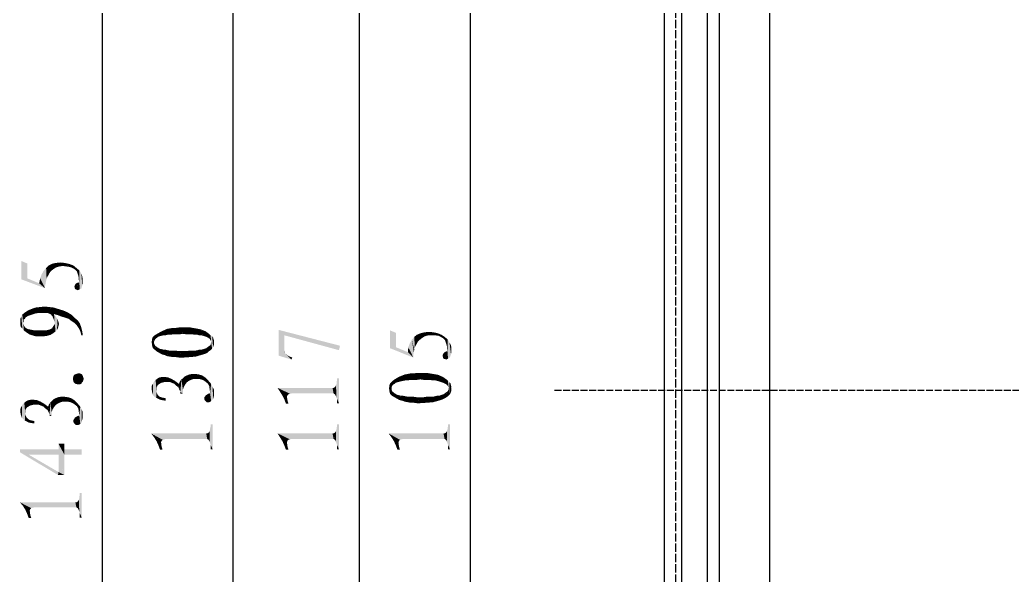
# Model space of a CAD drawing. Header units: millimetres. Extents: x 67 to 592, y -195 to 280.
# Drawn here: x 139.9 to 196.4, y 48.8 to 80.4 of the extents above; entities that cross this region are included whole.
import ezdxf

# ---------------------------------------------------------------- set-up
doc = ezdxf.new("R2010")
doc.units = ezdxf.units.MM
doc.linetypes.add('PDF_IMPORT', pattern=[1, 0.8, -0.2])
doc.layers.add('PDF_图层 1', color=7, linetype='Continuous', true_color=0x231f20)

msp = doc.modelspace()

# ---------------------------------------------------------------- linework, layer by layer
at = {"layer": 'PDF_图层 1', "color": 7, "lineweight": -3}
for points in [[(144.617, 131.293), (144.617, 59.333), (144.617, -12.656)], [(152.067, 124.323), (152.067, 59.333), (152.067, -5.657)], [(159.263, 117.832), (159.263, 59.333)], [(179.778, 4.53), (179.778, 114.135), (179.073, 114.135), (179.073, 4.53)], [(165.584, 111.821), (165.584, 59.333), (165.584, 6.816)], [(182.629, 109.817), (182.629, 8.819)], [(159.263, 59.333), (159.263, 0.833)]]:
    msp.add_lwpolyline(points, dxfattribs=at)
msp.add_lwpolyline([(177.295, 114.135), (176.618, 114.812), (176.618, 3.824), (176.618, 3.599, 0.365179), (179.383, 0.833), (179.609, 0.833)], format="xyb", dxfattribs=at)
at = {"layer": 'PDF_图层 1', "color": 7, "linetype": 'PDF_IMPORT', "lineweight": -3, "ltscale": 0.585}
msp.add_lwpolyline([(177.295, 4.502), (177.295, 114.135)], dxfattribs=at)
at = {"layer": 'PDF_图层 1', "color": 7, "linetype": 'PDF_IMPORT', "lineweight": -3, "ltscale": 0.49}
msp.add_lwpolyline([(170.382, 59.333), (239.858, 59.333)], dxfattribs=at)
at = {"layer": 'PDF_图层 1', "color": 7, "lineweight": -3}
msp.add_open_spline([(177.606, 114.135), (177.606, 77.6), (177.606, 41.065), (177.606, 4.53), (177.615, 4.445), (177.625, 4.361), (177.634, 4.276), (177.714, 2.963), (178.797, 1.945), (180.089, 1.821), (180.164, 1.821), (180.24, 1.821), (180.315, 1.821)], degree=3, knots=[0, 0, 0, 0, 1, 1, 1, 2, 2, 2, 3, 3, 3, 4, 4, 4, 4], dxfattribs=at)
at = {"layer": 'PDF_图层 1', "color": 7, "transparency": 33554559}
for points in [[(140.356, 66.557), (140.018, 66.698), (140.356, 65.71)], [(140.018, 66.698), (140.018, 65.654), (140.356, 65.71)], [(141.287, 66.134), (141.175, 65.936), (141.372, 65.145)], [(141.428, 66.303), (141.287, 66.134), (141.428, 65.569)], [(141.372, 65.287), (141.287, 66.134), (141.372, 65.145)], [(141.287, 66.134), (141.372, 65.287), (141.4, 65.428)], [(141.287, 66.134), (141.4, 65.428), (141.429, 65.569)], [(141.569, 66.444), (141.428, 66.303), (141.569, 65.908)], [(141.428, 66.303), (141.428, 65.569), (141.456, 65.682)], [(141.428, 66.303), (141.456, 65.682), (141.513, 65.823)], [(141.428, 66.303), (141.513, 65.823), (141.57, 65.908)], [(141.569, 66.444), (141.682, 66.105), (141.738, 66.528)], [(141.569, 66.444), (141.569, 65.908), (141.626, 66.021)], [(141.569, 66.444), (141.626, 66.021), (141.682, 66.105)], [(141.738, 66.528), (141.682, 66.105), (141.823, 66.218)], [(141.738, 66.528), (141.823, 66.218), (141.964, 66.585)], [(141.964, 66.585), (141.823, 66.218), (141.992, 66.331)], [(141.964, 66.585), (142.19, 66.388), (142.246, 66.613)], [(141.964, 66.585), (141.992, 66.331), (142.19, 66.388)], [(142.246, 66.613), (142.19, 66.387), (142.387, 66.416)], [(142.246, 66.613), (142.387, 66.416), (142.5, 66.585)], [(142.5, 66.585), (142.387, 66.416), (142.585, 66.388)], [(142.5, 66.585), (142.585, 66.388), (142.754, 66.528)], [(142.754, 66.528), (142.585, 66.387), (142.783, 66.359)], [(142.754, 66.528), (142.783, 66.359), (142.924, 66.303)], [(142.754, 66.528), (142.924, 66.303), (142.98, 66.444)], [(142.98, 66.444), (142.924, 66.303), (143.065, 66.218)], [(142.98, 66.444), (143.065, 66.218), (143.121, 66.162)], [(142.98, 66.444), (143.121, 66.162), (143.15, 66.303)], [(143.15, 66.303), (143.121, 66.162), (143.178, 66.105)], [(143.15, 66.303), (143.178, 66.105), (143.206, 66.021)], [(143.15, 66.303), (143.206, 66.021), (143.234, 65.936)], [(143.15, 66.303), (143.234, 65.936), (143.262, 65.851)], [(143.15, 66.303), (143.291, 65.738), (143.319, 66.162)], [(143.319, 66.162), (143.291, 65.739), (143.319, 65.485)], [(143.319, 66.162), (143.319, 65.485), (143.347, 65.09)], [(143.319, 66.162), (143.347, 65.09), (143.404, 65.118)], [(143.319, 66.162), (143.404, 65.118), (143.432, 65.993)], [(140.356, 65.71), (141.372, 65.146), (140.017, 65.654)], [(140.356, 65.71), (141.033, 65.428), (141.372, 65.146)], [(141.089, 65.71), (141.033, 65.428), (141.372, 65.145)], [(141.174, 65.936), (141.089, 65.71), (141.371, 65.146)], [(143.291, 65.739), (143.291, 65.626), (143.319, 65.485)], [(143.432, 65.993), (143.404, 65.118), (143.46, 65.146)], [(143.46, 65.231), (143.432, 65.993), (143.46, 65.146)], [(143.432, 65.993), (143.46, 65.231), (143.488, 65.315)], [(143.488, 65.823), (143.432, 65.993), (143.488, 65.315)], [(143.488, 65.823), (143.488, 65.315), (143.516, 65.456)], [(143.517, 65.626), (143.488, 65.823), (143.517, 65.456)], [(143.065, 65.315), (143.037, 65.231), (143.065, 65.146)], [(143.093, 65.372), (143.065, 65.315), (143.093, 65.09)], [(143.065, 65.315), (143.065, 65.146), (143.093, 65.09)], [(143.15, 65.428), (143.093, 65.371), (143.15, 65.062)], [(143.093, 65.372), (143.093, 65.09), (143.15, 65.061)], [(143.15, 65.428), (143.178, 65.062), (143.206, 65.456)], [(143.15, 65.428), (143.15, 65.062), (143.178, 65.062)], [(143.206, 65.456), (143.178, 65.061), (143.234, 65.033)], [(143.206, 65.456), (143.291, 65.061), (143.319, 65.484)], [(143.206, 65.456), (143.234, 65.033), (143.291, 65.061)], [(143.319, 65.485), (143.291, 65.061), (143.347, 65.09)], [(140.384, 63.876), (140.215, 63.763), (140.384, 63.565)], [(140.384, 63.876), (140.469, 63.594), (140.581, 63.96)], [(140.384, 63.876), (140.384, 63.565), (140.469, 63.594)], [(140.581, 63.96), (140.469, 63.594), (140.638, 63.65)], [(140.807, 64.045), (140.581, 63.96), (140.807, 63.706)], [(140.581, 63.96), (140.638, 63.65), (140.808, 63.706)], [(140.807, 64.045), (140.976, 63.735), (141.061, 64.073)], [(140.807, 64.045), (140.807, 63.706), (140.976, 63.735)], [(141.061, 64.073), (140.976, 63.735), (141.146, 63.735)], [(141.061, 64.073), (141.287, 63.735), (141.343, 64.102)], [(141.061, 64.073), (141.146, 63.735), (141.287, 63.735)], [(141.343, 64.102), (141.287, 63.735), (141.428, 63.735)], [(141.343, 64.102), (141.428, 63.735), (141.513, 63.735)], [(141.343, 64.102), (141.513, 63.735), (141.597, 63.706)], [(141.343, 64.102), (141.597, 63.706), (141.626, 64.074)], [(141.626, 64.073), (141.597, 63.707), (141.654, 63.678)], [(141.626, 64.073), (141.654, 63.678), (141.71, 63.65)], [(141.626, 64.073), (141.71, 63.65), (141.738, 63.594)], [(141.626, 64.073), (141.738, 63.594), (141.795, 63.538)], [(141.626, 64.073), (141.795, 63.538), (141.851, 63.396)], [(141.626, 64.073), (141.851, 63.396), (141.88, 63.678)], [(141.88, 64.045), (141.626, 64.073), (141.88, 63.679)], [(141.88, 64.045), (141.88, 63.679), (141.964, 63.65)], [(141.88, 64.045), (141.964, 63.65), (142.077, 63.622)], [(141.88, 64.045), (142.077, 63.622), (142.134, 63.96)], [(142.134, 63.96), (142.077, 63.622), (142.218, 63.565)], [(142.134, 63.96), (142.218, 63.565), (142.387, 63.509)], [(142.134, 63.96), (142.387, 63.509), (142.416, 63.876)], [(142.416, 63.876), (142.387, 63.509), (142.557, 63.453)], [(142.416, 63.876), (142.557, 63.453), (142.67, 63.763)], [(139.961, 63.424), (139.989, 62.945), (140.018, 63.537)], [(139.961, 63.424), (139.961, 63.255), (139.989, 62.945)], [(140.018, 63.537), (139.989, 62.945), (140.074, 62.86)], [(140.073, 63.65), (140.017, 63.538), (140.073, 62.86)], [(140.215, 63.763), (140.073, 63.65), (140.215, 63.396)], [(140.13, 63.114), (140.073, 63.65), (140.158, 62.747)], [(140.073, 63.65), (140.073, 62.86), (140.159, 62.747)], [(140.13, 63.199), (140.073, 63.65), (140.13, 63.114)], [(140.073, 63.65), (140.13, 63.199), (140.159, 63.284)], [(140.159, 63.368), (140.073, 63.65), (140.159, 63.283)], [(140.073, 63.65), (140.159, 63.368), (140.215, 63.396)], [(140.215, 63.763), (140.215, 63.396), (140.243, 63.453)], [(140.215, 63.763), (140.243, 63.453), (140.299, 63.509)], [(140.215, 63.763), (140.299, 63.509), (140.384, 63.566)], [(141.88, 63.678), (141.851, 63.396), (141.908, 63.255)], [(141.88, 63.678), (141.908, 63.255), (141.964, 62.691)], [(141.88, 63.678), (141.964, 62.691), (141.992, 63.509)], [(141.992, 63.509), (141.964, 62.691), (142.049, 62.775)], [(141.992, 63.509), (142.049, 62.775), (142.077, 63.396)], [(142.077, 63.396), (142.049, 62.775), (142.105, 62.888)], [(142.105, 63.311), (142.078, 63.396), (142.105, 62.888)], [(142.105, 63.311), (142.105, 62.888), (142.134, 63.001)], [(142.134, 63.227), (142.105, 63.311), (142.134, 63.001)], [(142.67, 63.763), (142.557, 63.453), (142.726, 63.396)], [(142.67, 63.763), (142.726, 63.396), (142.867, 63.283)], [(142.67, 63.763), (142.867, 63.283), (142.896, 63.622)], [(142.896, 63.622), (142.867, 63.283), (143.037, 63.171)], [(142.896, 63.622), (143.037, 63.171), (143.065, 63.453)], [(143.065, 63.453), (143.037, 63.171), (143.178, 63.029)], [(143.065, 63.453), (143.178, 63.029), (143.234, 63.311)], [(143.234, 63.311), (143.178, 63.029), (143.291, 62.86)], [(143.234, 63.311), (143.291, 62.86), (143.347, 63.142)], [(139.961, 63.255), (139.961, 63.058), (139.989, 62.945)], [(140.159, 63.029), (140.13, 63.114), (140.159, 62.747)], [(140.215, 62.945), (140.158, 63.029), (140.299, 62.634)], [(140.159, 63.029), (140.159, 62.747), (140.3, 62.634)], [(140.271, 62.888), (140.215, 62.945), (140.299, 62.634)], [(140.271, 62.888), (140.299, 62.634), (140.356, 62.832)], [(140.356, 62.832), (140.299, 62.634), (140.469, 62.521)], [(140.469, 62.803), (140.356, 62.832), (140.469, 62.522)], [(140.61, 62.775), (140.469, 62.803), (140.638, 62.465)], [(140.469, 62.803), (140.469, 62.522), (140.638, 62.465)], [(140.61, 62.775), (140.638, 62.465), (140.751, 62.747)], [(140.751, 62.747), (140.638, 62.465), (140.835, 62.409)], [(140.751, 62.747), (140.835, 62.409), (140.948, 62.747)], [(140.948, 62.747), (140.836, 62.409), (141.061, 62.409)], [(140.948, 62.747), (141.061, 62.409), (141.118, 62.747)], [(141.118, 62.747), (141.061, 62.409), (141.287, 62.409)], [(141.287, 62.747), (141.118, 62.747), (141.287, 62.409)], [(141.428, 62.747), (141.287, 62.747), (141.484, 62.437)], [(141.287, 62.747), (141.287, 62.409), (141.484, 62.437)], [(141.428, 62.747), (141.484, 62.437), (141.541, 62.775)], [(141.541, 62.775), (141.484, 62.437), (141.682, 62.493)], [(141.654, 62.803), (141.541, 62.775), (141.682, 62.493)], [(141.654, 62.803), (141.682, 62.493), (141.71, 62.832)], [(141.71, 62.832), (141.682, 62.493), (141.823, 62.578)], [(141.767, 62.86), (141.71, 62.832), (141.823, 62.578)], [(141.795, 62.917), (141.767, 62.86), (141.823, 62.578)], [(141.795, 62.917), (141.823, 62.578), (141.851, 63.001)], [(141.851, 63.001), (141.824, 62.578), (141.964, 62.691)], [(141.908, 63.086), (141.851, 63.001), (141.964, 62.691)], [(141.908, 63.255), (141.908, 63.17), (141.964, 62.691)], [(141.908, 63.17), (141.908, 63.086), (141.964, 62.691)], [(142.134, 63.227), (142.134, 63.001), (142.162, 63.114)], [(143.347, 63.142), (143.291, 62.86), (143.375, 62.691)], [(143.347, 63.142), (143.375, 62.691), (143.432, 62.465)], [(143.432, 62.917), (143.347, 63.142), (143.432, 62.465)], [(143.488, 62.691), (143.432, 62.917), (143.516, 62.465)], [(143.432, 62.917), (143.432, 62.465), (143.517, 62.465)], [(148.06, 62.719), (148.117, 62.465), (148.201, 62.775)], [(148.201, 62.775), (148.117, 62.465), (148.229, 62.465)], [(148.201, 62.775), (148.229, 62.465), (148.314, 62.832)], [(148.314, 62.832), (148.229, 62.465), (148.341, 62.493)], [(148.483, 62.86), (148.314, 62.832), (148.483, 62.493)], [(148.314, 62.832), (148.341, 62.493), (148.484, 62.493)], [(148.483, 62.86), (148.483, 62.493), (148.652, 62.522)], [(148.652, 62.888), (148.484, 62.86), (148.652, 62.522)], [(148.652, 62.888), (148.652, 62.522), (148.822, 62.522)], [(148.822, 62.888), (148.652, 62.888), (148.822, 62.522)], [(149.019, 62.917), (148.822, 62.888), (149.019, 62.521)], [(148.822, 62.888), (148.822, 62.522), (149.019, 62.522)], [(149.019, 62.917), (149.019, 62.521), (149.216, 62.55)], [(149.217, 62.917), (149.02, 62.917), (149.217, 62.55)], [(149.217, 62.917), (149.217, 62.55), (149.414, 62.521)], [(149.414, 62.917), (149.217, 62.917), (149.414, 62.521)], [(149.414, 62.917), (149.414, 62.521), (149.584, 62.521)], [(149.414, 62.917), (149.584, 62.521), (149.612, 62.917)], [(149.612, 62.917), (149.584, 62.521), (149.753, 62.521)], [(149.612, 62.917), (149.753, 62.521), (149.781, 62.888)], [(149.781, 62.888), (149.753, 62.522), (149.922, 62.493)], [(149.781, 62.888), (149.922, 62.493), (149.95, 62.86)], [(149.95, 62.86), (149.922, 62.493), (150.063, 62.493)], [(149.95, 62.86), (150.063, 62.493), (150.092, 62.832)], [(150.092, 62.832), (150.063, 62.493), (150.148, 62.465)], [(150.092, 62.832), (150.148, 62.465), (150.233, 62.804)], [(150.233, 62.803), (150.148, 62.465), (150.261, 62.465)], [(150.374, 62.747), (150.233, 62.804), (150.374, 62.437)], [(150.233, 62.803), (150.261, 62.465), (150.374, 62.437)], [(150.515, 62.691), (150.374, 62.747), (150.543, 62.38)], [(150.374, 62.747), (150.374, 62.437), (150.543, 62.38)], [(155.002, 61.59), (154.663, 62.775), (155.03, 61.449)], [(154.663, 62.775), (154.663, 61.308), (155.03, 61.449)], [(155.002, 61.675), (154.663, 62.775), (155.002, 61.59)], [(155.002, 62.465), (154.663, 62.775), (155.002, 61.675)], [(158.106, 61.618), (155.002, 62.465), (154.663, 62.775)], [(158.106, 61.618), (154.663, 62.775), (158.162, 61.872)], [(161.351, 62.606), (161.013, 62.747), (161.351, 61.788)], [(161.013, 62.747), (161.013, 61.731), (161.351, 61.788)], [(147.467, 62.268), (147.439, 62.07), (147.467, 61.872)], [(147.495, 62.352), (147.467, 62.268), (147.495, 61.76)], [(147.467, 62.268), (147.467, 61.872), (147.495, 61.76)], [(147.495, 62.352), (147.495, 61.76), (147.608, 61.647)], [(147.495, 62.352), (147.58, 62.126), (147.608, 62.183)], [(147.608, 62.465), (147.496, 62.352), (147.608, 62.183)], [(147.58, 61.985), (147.496, 62.352), (147.608, 61.647)], [(147.58, 62.07), (147.496, 62.352), (147.58, 61.985)], [(147.58, 62.126), (147.496, 62.352), (147.58, 62.07)], [(147.749, 62.55), (147.608, 62.465), (147.749, 62.324)], [(147.608, 62.465), (147.608, 62.183), (147.636, 62.239)], [(147.608, 62.465), (147.636, 62.239), (147.693, 62.296)], [(147.608, 62.465), (147.693, 62.296), (147.75, 62.324)], [(147.749, 62.55), (147.891, 62.408), (147.947, 62.662)], [(147.749, 62.55), (147.749, 62.324), (147.806, 62.38)], [(147.749, 62.55), (147.806, 62.38), (147.891, 62.408)], [(147.947, 62.663), (147.89, 62.409), (148.004, 62.437)], [(147.947, 62.663), (148.004, 62.437), (148.06, 62.719)], [(148.06, 62.719), (148.003, 62.437), (148.117, 62.465)], [(150.515, 62.691), (150.543, 62.38), (150.628, 62.606)], [(150.628, 62.606), (150.543, 62.38), (150.656, 62.324)], [(150.628, 62.606), (150.656, 62.324), (150.712, 62.549)], [(150.712, 62.55), (150.656, 62.324), (150.741, 62.268)], [(150.712, 62.55), (150.741, 62.268), (150.797, 62.183)], [(150.797, 62.465), (150.712, 62.55), (150.797, 62.183)], [(150.797, 62.465), (150.797, 62.183), (150.825, 62.07)], [(150.797, 62.465), (150.825, 62.07), (150.882, 61.703)], [(150.882, 62.409), (150.797, 62.465), (150.882, 61.703)], [(150.882, 62.409), (150.882, 61.703), (150.938, 61.788)], [(150.938, 62.352), (150.882, 62.409), (150.938, 61.788)], [(150.938, 62.352), (150.938, 61.788), (150.966, 61.872)], [(150.966, 62.239), (150.938, 62.352), (150.966, 61.872)], [(150.966, 62.239), (150.966, 61.872), (150.995, 61.957)], [(150.995, 62.07), (150.966, 62.239), (150.995, 61.957)], [(150.995, 62.155), (150.966, 62.239), (150.995, 62.07)], [(162.254, 62.211), (162.141, 62.014), (162.339, 61.195)], [(162.395, 62.38), (162.254, 62.211), (162.395, 61.646)], [(162.339, 61.364), (162.254, 62.211), (162.339, 61.195)], [(162.254, 62.211), (162.339, 61.364), (162.367, 61.506)], [(162.254, 62.211), (162.367, 61.506), (162.395, 61.646)], [(162.536, 62.493), (162.395, 62.38), (162.536, 61.985)], [(162.395, 62.38), (162.395, 61.646), (162.423, 61.76)], [(162.395, 62.38), (162.423, 61.76), (162.48, 61.9)], [(162.395, 62.38), (162.48, 61.9), (162.537, 61.985)], [(162.536, 62.493), (162.678, 62.183), (162.734, 62.578)], [(162.536, 62.493), (162.536, 61.985), (162.593, 62.098)], [(162.536, 62.493), (162.593, 62.098), (162.678, 62.183)], [(162.734, 62.578), (162.677, 62.183), (162.819, 62.296)], [(162.734, 62.578), (162.819, 62.296), (162.96, 62.634)], [(162.96, 62.634), (162.819, 62.296), (162.988, 62.408)], [(162.96, 62.634), (163.186, 62.465), (163.242, 62.662)], [(162.96, 62.634), (162.988, 62.408), (163.186, 62.465)], [(163.242, 62.663), (163.186, 62.465), (163.383, 62.465)], [(163.242, 62.663), (163.383, 62.465), (163.496, 62.634)], [(163.496, 62.634), (163.383, 62.465), (163.581, 62.465)], [(163.496, 62.634), (163.581, 62.465), (163.75, 62.578)], [(163.75, 62.578), (163.581, 62.465), (163.778, 62.437)], [(163.75, 62.578), (163.778, 62.437), (163.891, 62.38)], [(163.75, 62.578), (163.891, 62.38), (163.948, 62.493)], [(163.948, 62.493), (163.891, 62.38), (164.032, 62.296)], [(163.948, 62.493), (164.032, 62.296), (164.089, 62.239)], [(163.948, 62.493), (164.089, 62.239), (164.117, 62.38)], [(164.117, 62.38), (164.089, 62.239), (164.145, 62.183)], [(164.117, 62.38), (164.145, 62.183), (164.173, 62.098)], [(164.117, 62.38), (164.173, 62.098), (164.202, 62.014)], [(164.117, 62.38), (164.202, 62.014), (164.229, 61.929)], [(164.117, 62.38), (164.258, 61.816), (164.286, 62.239)], [(164.286, 62.239), (164.258, 61.816), (164.286, 61.562)], [(164.286, 62.239), (164.286, 61.562), (164.314, 61.139)], [(164.286, 62.239), (164.314, 61.139), (164.371, 61.167)], [(164.286, 62.239), (164.371, 61.167), (164.399, 62.07)], [(147.608, 61.929), (147.58, 61.985), (147.608, 61.647)], [(147.636, 61.872), (147.608, 61.929), (147.749, 61.534)], [(147.608, 61.929), (147.608, 61.647), (147.75, 61.533)], [(147.693, 61.844), (147.636, 61.872), (147.75, 61.533)], [(147.749, 61.788), (147.693, 61.844), (147.749, 61.534)], [(147.806, 61.76), (147.749, 61.788), (147.947, 61.421)], [(147.749, 61.788), (147.749, 61.534), (147.947, 61.421)], [(147.89, 61.703), (147.806, 61.76), (147.947, 61.421)], [(147.89, 61.703), (147.947, 61.421), (148.003, 61.675)], [(148.003, 61.675), (147.947, 61.421), (148.06, 61.364)], [(148.003, 61.675), (148.06, 61.364), (148.116, 61.647)], [(148.116, 61.647), (148.06, 61.364), (148.201, 61.336)], [(148.116, 61.647), (148.201, 61.336), (148.229, 61.647)], [(148.229, 61.647), (148.201, 61.336), (148.314, 61.28)], [(148.229, 61.647), (148.314, 61.28), (148.341, 61.618)], [(148.342, 61.618), (148.314, 61.28), (148.483, 61.252)], [(148.483, 61.59), (148.342, 61.618), (148.483, 61.252)], [(149.922, 61.59), (149.95, 61.252), (150.063, 61.618)], [(150.063, 61.618), (149.95, 61.252), (150.233, 61.337)], [(150.148, 61.647), (150.063, 61.618), (150.233, 61.336)], [(150.148, 61.647), (150.233, 61.336), (150.261, 61.647)], [(150.261, 61.647), (150.233, 61.336), (150.515, 61.421)], [(150.374, 61.675), (150.261, 61.647), (150.515, 61.421)], [(150.374, 61.675), (150.515, 61.421), (150.543, 61.731)], [(150.543, 61.731), (150.515, 61.421), (150.628, 61.477)], [(150.543, 61.731), (150.628, 61.477), (150.656, 61.816)], [(150.656, 61.816), (150.628, 61.477), (150.712, 61.562)], [(150.656, 61.816), (150.712, 61.562), (150.741, 61.872)], [(150.741, 61.872), (150.712, 61.562), (150.797, 61.618)], [(150.797, 61.929), (150.741, 61.872), (150.797, 61.618)], [(150.825, 62.07), (150.797, 61.929), (150.882, 61.703)], [(150.797, 61.929), (150.797, 61.618), (150.882, 61.703)], [(161.351, 61.788), (162.339, 61.195), (161.012, 61.731)], [(161.351, 61.788), (162.028, 61.506), (162.339, 61.195)], [(162.056, 61.788), (162.029, 61.506), (162.339, 61.195)], [(162.141, 62.014), (162.056, 61.788), (162.339, 61.195)], [(164.258, 61.816), (164.258, 61.703), (164.286, 61.562)], [(164.399, 62.07), (164.371, 61.167), (164.427, 61.223)], [(164.399, 62.07), (164.427, 61.223), (164.456, 61.308)], [(164.399, 62.07), (164.456, 61.308), (164.484, 61.393)], [(164.484, 61.901), (164.399, 62.07), (164.484, 61.393)], [(164.484, 61.901), (164.484, 61.393), (164.511, 61.534)], [(164.512, 61.703), (164.484, 61.9), (164.512, 61.534)], [(148.483, 61.59), (148.483, 61.252), (148.652, 61.224)], [(148.652, 61.59), (148.484, 61.59), (148.652, 61.224)], [(148.652, 61.59), (148.652, 61.224), (148.822, 61.224)], [(148.822, 61.59), (148.652, 61.59), (148.822, 61.224)], [(148.822, 61.59), (148.822, 61.224), (149.019, 61.195)], [(149.019, 61.562), (148.822, 61.59), (149.019, 61.195)], [(149.019, 61.562), (149.019, 61.195), (149.216, 61.195)], [(149.217, 61.562), (149.02, 61.562), (149.217, 61.195)], [(149.414, 61.562), (149.217, 61.562), (149.612, 61.223)], [(149.217, 61.562), (149.217, 61.195), (149.612, 61.223)], [(149.584, 61.59), (149.414, 61.562), (149.612, 61.224)], [(149.584, 61.59), (149.612, 61.224), (149.753, 61.59)], [(149.753, 61.59), (149.612, 61.224), (149.95, 61.252)], [(149.922, 61.59), (149.753, 61.59), (149.95, 61.252)], [(155.03, 61.449), (154.663, 61.308), (155.397, 61.083)], [(155.03, 61.506), (155.002, 61.59), (155.03, 61.449)], [(155.143, 61.364), (155.086, 61.392), (155.397, 61.083)], [(155.199, 61.308), (155.143, 61.364), (155.397, 61.082)], [(155.312, 61.252), (155.199, 61.308), (155.397, 61.082)], [(155.312, 61.252), (155.397, 61.082), (155.453, 61.195)], [(164.032, 61.393), (164.004, 61.308), (164.032, 61.195)], [(164.06, 61.449), (164.032, 61.392), (164.06, 61.139)], [(164.032, 61.393), (164.032, 61.195), (164.06, 61.139)], [(164.117, 61.506), (164.06, 61.449), (164.117, 61.111)], [(164.06, 61.449), (164.06, 61.139), (164.117, 61.111)], [(164.117, 61.506), (164.145, 61.111), (164.173, 61.533)], [(164.117, 61.506), (164.117, 61.111), (164.145, 61.111)], [(164.173, 61.534), (164.145, 61.111), (164.202, 61.083)], [(164.173, 61.534), (164.258, 61.111), (164.286, 61.562)], [(164.173, 61.534), (164.202, 61.083), (164.258, 61.111)], [(164.286, 61.562), (164.258, 61.111), (164.314, 61.139)], [(142.98, 60.123), (142.952, 59.981), (142.98, 59.841)], [(143.008, 60.179), (142.98, 60.123), (143.008, 59.784)], [(142.98, 60.123), (142.98, 59.841), (143.008, 59.784)], [(143.065, 60.236), (143.008, 60.179), (143.065, 59.727)], [(143.008, 60.179), (143.008, 59.784), (143.065, 59.728)], [(143.065, 60.236), (143.121, 59.7), (143.15, 60.264)], [(143.065, 60.236), (143.065, 59.727), (143.121, 59.7)], [(143.15, 60.264), (143.121, 59.699), (143.234, 59.672)], [(143.234, 60.292), (143.15, 60.264), (143.234, 59.672)], [(143.234, 60.292), (143.234, 59.672), (143.347, 59.672)], [(143.347, 60.292), (143.234, 60.292), (143.347, 59.672)], [(143.347, 60.292), (143.347, 59.672), (143.432, 59.699)], [(143.432, 60.264), (143.347, 60.292), (143.432, 59.699)], [(143.432, 60.264), (143.432, 59.699), (143.46, 59.756)], [(143.432, 60.264), (143.46, 59.756), (143.488, 60.207)], [(143.488, 60.207), (143.46, 59.756), (143.516, 59.812)], [(143.517, 60.151), (143.488, 60.208), (143.517, 59.812)], [(143.517, 60.151), (143.517, 59.812), (143.545, 59.897)], [(143.545, 60.066), (143.517, 60.151), (143.545, 59.897)], [(143.545, 60.066), (143.545, 59.897), (143.573, 59.981)], [(147.58, 59.84), (147.608, 58.966), (147.665, 59.926)], [(147.665, 59.925), (147.608, 58.966), (147.693, 58.909)], [(147.665, 59.925), (147.749, 59.559), (147.778, 60.01)], [(147.721, 59.361), (147.665, 59.926), (147.721, 59.248)], [(147.665, 59.925), (147.693, 58.909), (147.721, 59.248)], [(147.721, 59.473), (147.665, 59.925), (147.721, 59.361)], [(147.665, 59.925), (147.721, 59.474), (147.749, 59.559)], [(147.778, 60.01), (147.75, 59.559), (147.806, 59.643)], [(147.89, 60.066), (147.778, 60.01), (147.89, 59.7)], [(147.778, 60.01), (147.806, 59.643), (147.89, 59.699)], [(147.89, 60.066), (147.975, 59.756), (148.032, 60.094)], [(147.89, 60.066), (147.89, 59.7), (147.975, 59.756)], [(148.031, 60.094), (147.975, 59.756), (148.088, 59.784)], [(148.031, 60.094), (148.088, 59.784), (148.201, 59.813)], [(148.201, 60.094), (148.031, 60.094), (148.201, 59.813)], [(148.201, 60.094), (148.201, 59.813), (148.314, 59.813)], [(148.201, 60.094), (148.314, 59.813), (148.37, 60.067)], [(148.37, 60.066), (148.314, 59.812), (148.455, 59.812)], [(148.37, 60.066), (148.455, 59.812), (148.568, 59.981)], [(148.568, 59.981), (148.455, 59.813), (148.595, 59.756)], [(148.568, 59.981), (148.595, 59.756), (148.737, 59.7)], [(148.568, 59.981), (148.737, 59.7), (148.765, 59.869)], [(149.047, 59.84), (149.076, 59.248), (149.132, 59.953)], [(149.132, 59.953), (149.075, 59.248), (149.217, 59.135)], [(149.132, 59.953), (149.217, 59.361), (149.245, 60.038)], [(149.217, 59.361), (149.132, 59.953), (149.217, 59.135)], [(149.245, 60.038), (149.217, 59.361), (149.273, 59.53)], [(149.245, 60.038), (149.273, 59.53), (149.33, 60.123)], [(149.33, 60.123), (149.273, 59.53), (149.357, 59.672)], [(149.442, 60.179), (149.33, 60.123), (149.442, 59.784)], [(149.33, 60.123), (149.357, 59.672), (149.442, 59.784)], [(149.442, 60.179), (149.555, 59.869), (149.584, 60.236)], [(149.442, 60.179), (149.442, 59.784), (149.555, 59.869)], [(149.584, 60.236), (149.555, 59.869), (149.668, 59.925)], [(149.584, 60.236), (149.668, 59.925), (149.753, 60.264)], [(149.753, 60.264), (149.668, 59.926), (149.838, 59.982)], [(149.753, 60.264), (149.838, 59.982), (149.95, 60.264)], [(149.95, 60.264), (149.838, 59.982), (149.979, 59.982)], [(149.95, 60.264), (149.979, 59.982), (150.12, 59.982)], [(150.12, 60.236), (149.95, 60.264), (150.12, 59.981)], [(150.12, 60.236), (150.12, 59.981), (150.261, 59.954)], [(150.12, 60.236), (150.261, 59.954), (150.317, 60.179)], [(150.317, 60.179), (150.261, 59.953), (150.402, 59.897)], [(150.317, 60.179), (150.402, 59.897), (150.487, 60.067)], [(150.487, 60.066), (150.402, 59.897), (150.515, 59.812)], [(150.487, 60.066), (150.515, 59.812), (150.628, 59.727)], [(150.487, 60.066), (150.628, 59.727), (150.656, 59.897)], [(157.993, 60.01), (157.993, 59.897), (158.106, 58.599)], [(158.106, 60.01), (157.993, 60.01), (158.106, 58.599)], [(161.267, 59.953), (161.125, 59.841), (161.267, 59.699)], [(161.267, 59.953), (161.408, 59.784), (161.464, 60.066)], [(161.267, 59.953), (161.267, 59.699), (161.323, 59.756)], [(161.267, 59.953), (161.323, 59.756), (161.408, 59.784)], [(161.464, 60.066), (161.407, 59.784), (161.521, 59.812)], [(161.464, 60.066), (161.521, 59.812), (161.577, 60.123)], [(161.577, 60.123), (161.52, 59.812), (161.634, 59.841)], [(161.577, 60.123), (161.634, 59.841), (161.718, 60.179)], [(161.718, 60.179), (161.634, 59.84), (161.746, 59.869)], [(161.718, 60.179), (161.746, 59.869), (161.859, 60.236)], [(161.859, 60.236), (161.746, 59.869), (161.887, 59.897)], [(162.028, 60.264), (161.859, 60.236), (162.028, 59.897)], [(161.859, 60.236), (161.887, 59.897), (162.028, 59.897)], [(162.169, 60.292), (162.028, 60.264), (162.169, 59.926)], [(162.028, 60.264), (162.028, 59.897), (162.17, 59.926)], [(162.169, 60.292), (162.169, 59.926), (162.339, 59.926)], [(162.339, 60.292), (162.169, 60.292), (162.339, 59.926)], [(162.536, 60.32), (162.339, 60.292), (162.536, 59.925)], [(162.339, 60.292), (162.339, 59.926), (162.536, 59.926)], [(162.536, 60.32), (162.536, 59.925), (162.734, 59.954)], [(162.734, 60.32), (162.537, 60.32), (162.734, 59.954)], [(162.734, 60.32), (162.734, 59.954), (162.932, 59.925)], [(162.932, 60.32), (162.734, 60.32), (162.932, 59.925)], [(162.932, 60.32), (162.932, 59.925), (163.101, 59.925)], [(162.932, 60.32), (163.101, 59.925), (163.129, 60.32)], [(163.129, 60.32), (163.101, 59.925), (163.27, 59.925)], [(163.129, 60.32), (163.27, 59.925), (163.299, 60.292)], [(163.299, 60.292), (163.27, 59.926), (163.44, 59.897)], [(163.299, 60.292), (163.44, 59.897), (163.468, 60.264)], [(163.468, 60.264), (163.44, 59.897), (163.581, 59.897)], [(163.468, 60.264), (163.581, 59.897), (163.637, 60.236)], [(163.637, 60.236), (163.581, 59.897), (163.694, 59.869)], [(163.637, 60.236), (163.694, 59.869), (163.778, 60.208)], [(163.778, 60.207), (163.694, 59.869), (163.806, 59.841)], [(163.891, 60.151), (163.778, 60.208), (163.891, 59.812)], [(163.778, 60.207), (163.806, 59.841), (163.891, 59.812)], [(164.032, 60.094), (163.891, 60.151), (164.06, 59.756)], [(163.891, 60.151), (163.891, 59.812), (164.06, 59.756)], [(164.032, 60.094), (164.06, 59.756), (164.145, 60.01)], [(164.145, 60.01), (164.06, 59.756), (164.173, 59.699)], [(164.145, 60.01), (164.173, 59.699), (164.23, 59.953)], [(164.23, 59.953), (164.173, 59.699), (164.257, 59.643)], [(164.23, 59.953), (164.257, 59.643), (164.314, 59.558)], [(164.314, 59.869), (164.23, 59.953), (164.314, 59.558)], [(147.467, 59.643), (147.439, 59.559), (147.467, 59.22)], [(147.439, 59.559), (147.439, 59.389), (147.467, 59.22)], [(147.524, 59.727), (147.467, 59.643), (147.524, 59.051)], [(147.467, 59.643), (147.467, 59.22), (147.495, 59.135)], [(147.467, 59.643), (147.495, 59.135), (147.524, 59.051)], [(147.58, 59.84), (147.524, 59.728), (147.608, 58.966)], [(147.524, 59.727), (147.524, 59.051), (147.608, 58.966)], [(148.765, 59.869), (148.737, 59.699), (148.85, 59.587)], [(148.765, 59.869), (148.85, 59.587), (148.962, 59.502)], [(148.765, 59.869), (148.962, 59.502), (148.991, 59.699)], [(148.991, 59.699), (148.963, 59.502), (149.019, 59.361)], [(148.991, 59.699), (149.019, 59.361), (149.047, 59.841)], [(149.047, 59.84), (149.02, 59.361), (149.076, 59.248)], [(150.656, 59.897), (150.628, 59.727), (150.712, 59.586)], [(150.656, 59.897), (150.712, 59.586), (150.825, 59.7)], [(150.712, 59.586), (150.741, 59.389), (150.825, 59.699)], [(150.741, 59.389), (150.769, 59.163), (150.825, 59.7)], [(150.825, 59.699), (150.769, 59.163), (150.825, 58.712)], [(150.825, 59.699), (150.825, 58.712), (150.882, 58.768)], [(150.825, 59.699), (150.882, 58.768), (150.91, 59.53)], [(150.91, 59.53), (150.882, 58.768), (150.938, 58.853)], [(150.91, 59.53), (150.938, 58.853), (150.966, 58.938)], [(150.91, 59.53), (150.966, 58.938), (150.995, 59.05)], [(150.995, 59.192), (150.91, 59.53), (150.995, 59.05)], [(150.995, 59.361), (150.91, 59.53), (150.995, 59.192)], [(155.143, 58.966), (154.748, 59.248), (154.607, 59.474)], [(155.171, 59.05), (155.143, 58.966), (154.607, 59.474)], [(154.607, 59.473), (155.171, 59.051), (155.228, 59.107)], [(154.607, 59.473), (155.228, 59.107), (155.312, 59.135)], [(154.607, 59.473), (155.312, 59.135), (155.453, 59.163)], [(154.607, 59.473), (155.453, 59.163), (157.739, 59.473)], [(157.739, 59.473), (155.453, 59.163), (157.796, 59.163)], [(157.796, 59.473), (157.739, 59.473), (157.796, 59.163)], [(157.796, 59.473), (157.823, 59.135), (157.852, 59.502)], [(157.796, 59.473), (157.796, 59.163), (157.823, 59.135)], [(157.852, 59.502), (157.824, 59.135), (157.88, 59.107)], [(157.908, 59.559), (157.852, 59.502), (157.908, 59.051)], [(157.852, 59.502), (157.88, 59.107), (157.908, 59.051)], [(157.936, 59.615), (157.908, 59.558), (157.936, 58.994)], [(157.908, 59.559), (157.908, 59.051), (157.936, 58.994)], [(157.936, 59.615), (157.936, 58.994), (157.965, 58.938)], [(157.965, 59.699), (157.937, 59.615), (157.965, 58.938)], [(157.993, 59.897), (157.965, 59.784), (157.993, 58.853)], [(157.965, 59.784), (157.965, 59.699), (157.993, 58.853)], [(157.965, 59.699), (157.965, 58.938), (157.993, 58.853)], [(157.993, 59.897), (157.993, 58.853), (158.106, 58.599)], [(160.984, 59.643), (160.956, 59.446), (160.984, 59.248)], [(161.013, 59.727), (160.984, 59.643), (161.013, 59.135)], [(160.984, 59.643), (160.984, 59.248), (161.012, 59.135)], [(161.126, 59.84), (161.013, 59.728), (161.126, 59.559)], [(161.097, 59.502), (161.013, 59.728), (161.097, 59.445)], [(161.097, 59.361), (161.013, 59.727), (161.125, 59.022)], [(161.013, 59.727), (161.013, 59.135), (161.125, 59.022)], [(161.097, 59.445), (161.013, 59.727), (161.097, 59.361)], [(161.013, 59.727), (161.097, 59.502), (161.125, 59.559)], [(161.126, 59.305), (161.097, 59.361), (161.126, 59.022)], [(161.126, 59.84), (161.126, 59.559), (161.153, 59.615)], [(161.126, 59.84), (161.153, 59.615), (161.21, 59.672)], [(161.126, 59.84), (161.21, 59.672), (161.267, 59.699)], [(164.314, 59.869), (164.314, 59.558), (164.342, 59.445)], [(164.314, 59.869), (164.342, 59.445), (164.399, 59.079)], [(164.399, 59.784), (164.314, 59.869), (164.399, 59.079)], [(164.343, 59.445), (164.314, 59.304), (164.399, 59.079)], [(164.399, 59.784), (164.399, 59.079), (164.456, 59.163)], [(164.456, 59.727), (164.399, 59.784), (164.456, 59.163)], [(164.456, 59.727), (164.456, 59.163), (164.483, 59.248)], [(164.484, 59.615), (164.456, 59.727), (164.484, 59.248)], [(164.484, 59.615), (164.484, 59.248), (164.511, 59.333)], [(164.512, 59.445), (164.484, 59.615), (164.512, 59.333)], [(164.512, 59.53), (164.484, 59.615), (164.512, 59.445)], [(140.412, 58.768), (140.497, 58.458), (140.554, 58.796)], [(140.553, 58.796), (140.497, 58.458), (140.61, 58.486)], [(140.553, 58.796), (140.61, 58.486), (140.723, 58.514)], [(140.723, 58.796), (140.553, 58.796), (140.723, 58.514)], [(140.723, 58.796), (140.723, 58.514), (140.864, 58.514)], [(140.723, 58.796), (140.864, 58.514), (140.92, 58.768)], [(141.767, 58.74), (141.795, 58.232), (141.851, 58.824)], [(141.851, 58.825), (141.795, 58.232), (141.879, 58.373)], [(141.964, 58.881), (141.851, 58.824), (141.964, 58.486)], [(141.851, 58.825), (141.879, 58.373), (141.964, 58.486)], [(141.964, 58.881), (142.077, 58.57), (142.105, 58.938)], [(141.964, 58.881), (141.964, 58.486), (142.077, 58.57)], [(142.105, 58.938), (142.078, 58.571), (142.19, 58.627)], [(142.105, 58.938), (142.19, 58.627), (142.275, 58.966)], [(142.275, 58.966), (142.19, 58.627), (142.359, 58.684)], [(142.275, 58.966), (142.359, 58.684), (142.472, 58.966)], [(142.472, 58.966), (142.359, 58.684), (142.5, 58.684)], [(142.472, 58.966), (142.5, 58.684), (142.67, 58.684)], [(142.67, 58.938), (142.472, 58.966), (142.67, 58.684)], [(142.67, 58.938), (142.67, 58.684), (142.811, 58.655)], [(142.67, 58.938), (142.811, 58.655), (142.867, 58.881)], [(142.867, 58.881), (142.811, 58.655), (142.952, 58.599)], [(142.867, 58.881), (142.952, 58.599), (143.037, 58.768)], [(147.721, 59.248), (147.693, 58.909), (147.806, 58.853)], [(147.749, 59.163), (147.721, 59.248), (147.806, 58.853)], [(147.778, 59.078), (147.75, 59.163), (147.806, 58.853)], [(147.778, 59.078), (147.806, 58.853), (147.834, 59.022)], [(147.834, 59.022), (147.806, 58.853), (147.919, 58.796)], [(147.89, 58.966), (147.834, 59.022), (147.919, 58.796)], [(147.89, 58.966), (147.919, 58.796), (147.975, 58.938)], [(147.975, 58.938), (147.919, 58.796), (148.06, 58.768)], [(147.975, 58.938), (148.06, 58.768), (148.087, 58.909)], [(148.088, 58.909), (148.06, 58.768), (148.229, 58.74)], [(148.229, 58.881), (148.087, 58.909), (148.229, 58.74)], [(149.076, 59.248), (149.076, 59.135), (149.217, 59.135)], [(150.43, 58.938), (150.458, 58.768), (150.487, 58.994)], [(150.43, 58.938), (150.43, 58.853), (150.458, 58.768)], [(150.487, 58.994), (150.458, 58.768), (150.515, 58.712)], [(150.515, 59.051), (150.487, 58.994), (150.515, 58.712)], [(150.571, 59.078), (150.515, 59.051), (150.571, 58.655)], [(150.515, 59.051), (150.515, 58.712), (150.571, 58.655)], [(150.656, 59.135), (150.571, 59.078), (150.684, 58.655)], [(150.571, 59.078), (150.571, 58.655), (150.684, 58.655)], [(150.769, 59.163), (150.656, 59.135), (150.769, 58.683)], [(150.656, 59.135), (150.684, 58.655), (150.712, 58.655)], [(150.656, 59.135), (150.712, 58.655), (150.769, 58.684)], [(150.769, 59.163), (150.769, 58.683), (150.825, 58.712)], [(154.748, 59.248), (154.889, 59.022), (155.143, 58.966)], [(154.889, 59.022), (155.002, 58.796), (155.143, 58.966)], [(155.002, 58.796), (155.086, 58.57), (155.143, 58.966)], [(155.143, 58.966), (155.086, 58.57), (155.171, 58.768)], [(157.993, 58.853), (157.993, 58.74), (158.106, 58.599)], [(161.154, 59.248), (161.126, 59.305), (161.266, 58.937)], [(161.126, 59.305), (161.126, 59.022), (161.267, 58.938)], [(161.21, 59.22), (161.153, 59.248), (161.267, 58.938)], [(161.267, 59.163), (161.21, 59.22), (161.267, 58.937)], [(161.323, 59.135), (161.266, 59.163), (161.464, 58.824)], [(161.267, 59.163), (161.267, 58.937), (161.464, 58.825)], [(161.408, 59.078), (161.323, 59.135), (161.464, 58.825)], [(161.408, 59.078), (161.464, 58.825), (161.52, 59.051)], [(161.521, 59.051), (161.464, 58.824), (161.577, 58.768)], [(161.521, 59.051), (161.577, 58.768), (161.633, 59.022)], [(161.634, 59.022), (161.577, 58.768), (161.718, 58.74)], [(161.634, 59.022), (161.718, 58.74), (161.746, 59.022)], [(161.746, 59.022), (161.718, 58.74), (161.859, 58.684)], [(161.746, 59.022), (161.859, 58.684), (161.888, 58.994)], [(161.888, 58.994), (161.859, 58.683), (162.029, 58.655)], [(162.028, 58.966), (161.887, 58.994), (162.028, 58.655)], [(162.028, 58.966), (162.028, 58.655), (162.17, 58.627)], [(162.169, 58.966), (162.028, 58.966), (162.169, 58.627)], [(162.169, 58.966), (162.169, 58.627), (162.339, 58.627)], [(162.339, 58.966), (162.169, 58.966), (162.339, 58.627)], [(162.339, 58.966), (162.339, 58.627), (162.536, 58.599)], [(162.536, 58.938), (162.339, 58.966), (162.536, 58.599)], [(162.536, 58.938), (162.536, 58.599), (162.734, 58.599)], [(162.734, 58.938), (162.537, 58.938), (162.734, 58.599)], [(162.932, 58.938), (162.734, 58.938), (163.129, 58.627)], [(162.734, 58.938), (162.734, 58.599), (163.129, 58.627)], [(163.101, 58.966), (162.932, 58.938), (163.129, 58.627)], [(163.101, 58.966), (163.129, 58.627), (163.27, 58.966)], [(163.27, 58.966), (163.129, 58.627), (163.468, 58.655)], [(163.44, 58.966), (163.27, 58.966), (163.467, 58.655)], [(163.44, 58.966), (163.467, 58.655), (163.581, 58.994)], [(163.581, 58.994), (163.468, 58.655), (163.778, 58.74)], [(163.694, 59.022), (163.581, 58.994), (163.778, 58.74)], [(163.694, 59.022), (163.778, 58.74), (163.806, 59.022)], [(163.806, 59.022), (163.778, 58.74), (164.032, 58.825)], [(163.891, 59.051), (163.806, 59.022), (164.032, 58.824)], [(163.891, 59.051), (164.032, 58.824), (164.06, 59.107)], [(164.06, 59.107), (164.032, 58.825), (164.145, 58.881)], [(164.06, 59.107), (164.145, 58.881), (164.173, 59.192)], [(164.173, 59.192), (164.145, 58.881), (164.23, 58.938)], [(164.173, 59.192), (164.23, 58.938), (164.258, 59.248)], [(164.258, 59.248), (164.23, 58.937), (164.314, 58.994)], [(164.314, 59.305), (164.257, 59.248), (164.314, 58.994)], [(164.314, 59.305), (164.314, 58.994), (164.399, 59.078)], [(139.989, 58.345), (139.961, 58.26), (139.989, 57.95)], [(139.961, 58.26), (139.961, 58.091), (139.989, 57.95)], [(140.046, 58.43), (139.989, 58.345), (140.046, 57.781)], [(139.989, 58.345), (139.989, 57.95), (140.017, 57.865)], [(139.989, 58.345), (140.017, 57.865), (140.046, 57.781)], [(140.102, 58.542), (140.045, 58.43), (140.13, 57.696)], [(140.046, 58.43), (140.046, 57.781), (140.13, 57.696)], [(140.102, 58.542), (140.13, 57.696), (140.186, 58.627)], [(140.186, 58.627), (140.13, 57.696), (140.215, 57.611)], [(140.186, 58.627), (140.271, 58.26), (140.299, 58.712)], [(140.186, 58.627), (140.215, 57.611), (140.243, 57.978)], [(140.243, 58.091), (140.186, 58.627), (140.243, 57.978)], [(140.243, 58.176), (140.186, 58.627), (140.243, 58.091)], [(140.186, 58.627), (140.243, 58.176), (140.271, 58.26)], [(140.299, 58.712), (140.271, 58.26), (140.327, 58.345)], [(140.299, 58.712), (140.327, 58.345), (140.412, 58.401)], [(140.412, 58.768), (140.3, 58.712), (140.412, 58.401)], [(140.412, 58.768), (140.412, 58.401), (140.497, 58.458)], [(140.92, 58.768), (140.864, 58.514), (141.005, 58.514)], [(140.92, 58.768), (141.005, 58.514), (141.118, 58.684)], [(141.118, 58.684), (141.005, 58.514), (141.146, 58.458)], [(141.118, 58.684), (141.146, 58.458), (141.287, 58.401)], [(141.118, 58.684), (141.287, 58.401), (141.315, 58.571)], [(141.315, 58.571), (141.287, 58.401), (141.4, 58.289)], [(141.315, 58.571), (141.4, 58.289), (141.513, 58.204)], [(141.315, 58.571), (141.513, 58.204), (141.541, 58.401)], [(141.541, 58.401), (141.513, 58.204), (141.569, 58.091)], [(141.541, 58.401), (141.569, 58.091), (141.597, 58.542)], [(141.597, 58.542), (141.57, 58.091), (141.626, 57.978)], [(141.597, 58.542), (141.626, 57.978), (141.682, 58.655)], [(141.682, 58.655), (141.626, 57.978), (141.738, 57.865)], [(141.682, 58.655), (141.738, 58.091), (141.767, 58.74)], [(141.738, 58.091), (141.682, 58.655), (141.738, 57.865)], [(141.767, 58.74), (141.738, 58.091), (141.795, 58.232)], [(143.037, 58.768), (142.952, 58.599), (143.065, 58.514)], [(143.037, 58.768), (143.065, 58.514), (143.178, 58.43)], [(143.037, 58.768), (143.178, 58.43), (143.206, 58.599)], [(143.206, 58.599), (143.178, 58.43), (143.263, 58.288)], [(143.206, 58.599), (143.263, 58.288), (143.375, 58.401)], [(143.263, 58.289), (143.291, 58.091), (143.375, 58.401)], [(143.291, 58.091), (143.319, 57.893), (143.375, 58.401)], [(143.375, 58.401), (143.319, 57.893), (143.375, 57.414)], [(143.375, 58.401), (143.375, 57.414), (143.432, 57.47)], [(143.375, 58.401), (143.432, 57.47), (143.46, 58.232)], [(143.46, 58.232), (143.432, 57.47), (143.46, 57.555)], [(143.46, 58.232), (143.46, 57.555), (143.488, 57.668)], [(143.46, 58.232), (143.488, 57.668), (143.517, 57.781)], [(143.517, 57.922), (143.46, 58.232), (143.517, 57.781)], [(143.517, 58.091), (143.46, 58.232), (143.517, 57.922)], [(155.171, 58.768), (155.086, 58.571), (155.228, 58.571)], [(157.993, 58.74), (157.993, 58.599), (158.106, 58.599)], [(140.243, 57.978), (140.215, 57.611), (140.327, 57.555)], [(140.271, 57.893), (140.243, 57.978), (140.328, 57.555)], [(140.299, 57.809), (140.271, 57.893), (140.327, 57.555)], [(140.299, 57.809), (140.327, 57.555), (140.356, 57.752)], [(140.356, 57.752), (140.328, 57.555), (140.44, 57.498)], [(140.412, 57.696), (140.356, 57.752), (140.44, 57.498)], [(140.412, 57.696), (140.44, 57.498), (140.497, 57.639)], [(140.497, 57.639), (140.44, 57.498), (140.581, 57.47)], [(140.497, 57.639), (140.581, 57.47), (140.61, 57.611)], [(141.626, 57.978), (141.626, 57.865), (141.738, 57.865)], [(142.98, 57.639), (143.008, 57.47), (143.037, 57.724)], [(142.98, 57.639), (142.98, 57.555), (143.008, 57.47)], [(143.037, 57.724), (143.008, 57.47), (143.065, 57.414)], [(143.065, 57.781), (143.037, 57.724), (143.065, 57.414)], [(143.121, 57.809), (143.065, 57.781), (143.121, 57.357)], [(143.065, 57.781), (143.065, 57.414), (143.121, 57.357)], [(143.206, 57.865), (143.121, 57.809), (143.234, 57.357)], [(143.121, 57.809), (143.121, 57.357), (143.234, 57.357)], [(143.319, 57.893), (143.206, 57.865), (143.319, 57.385)], [(143.206, 57.865), (143.234, 57.357), (143.263, 57.357)], [(143.206, 57.865), (143.263, 57.357), (143.319, 57.385)], [(143.319, 57.893), (143.319, 57.385), (143.375, 57.414)], [(140.61, 57.611), (140.582, 57.47), (140.751, 57.442)], [(140.751, 57.583), (140.61, 57.611), (140.751, 57.442)], [(150.769, 57.103), (150.741, 57.019), (150.769, 56.313)], [(150.797, 57.273), (150.769, 57.16), (150.797, 56.229)], [(150.769, 57.16), (150.769, 57.103), (150.797, 56.228)], [(150.769, 57.103), (150.769, 56.313), (150.797, 56.229)], [(150.797, 57.385), (150.797, 57.273), (150.91, 55.974)], [(150.91, 57.385), (150.797, 57.385), (150.91, 55.974)], [(150.797, 57.273), (150.797, 56.229), (150.91, 55.975)], [(157.965, 57.103), (157.937, 57.019), (157.965, 56.313)], [(157.993, 57.273), (157.965, 57.16), (157.993, 56.229)], [(157.965, 57.16), (157.965, 57.103), (157.993, 56.228)], [(157.965, 57.103), (157.965, 56.313), (157.993, 56.229)], [(157.993, 57.385), (157.993, 57.273), (158.106, 55.974)], [(158.106, 57.385), (157.993, 57.385), (158.106, 55.974)], [(157.993, 57.273), (157.993, 56.229), (158.106, 55.975)], [(164.286, 57.103), (164.258, 57.019), (164.286, 56.313)], [(164.314, 57.273), (164.286, 57.16), (164.314, 56.229)], [(164.286, 57.16), (164.286, 57.103), (164.314, 56.228)], [(164.286, 57.103), (164.286, 56.313), (164.314, 56.229)], [(164.314, 57.385), (164.314, 57.273), (164.427, 55.974)], [(164.427, 57.385), (164.314, 57.385), (164.427, 55.974)], [(164.314, 57.273), (164.314, 56.229), (164.427, 55.975)], [(147.975, 56.37), (147.58, 56.652), (147.411, 56.878)], [(147.411, 56.878), (148.003, 56.454), (148.06, 56.511)], [(147.411, 56.878), (148.06, 56.511), (148.145, 56.539)], [(147.411, 56.878), (148.145, 56.539), (148.285, 56.567)], [(147.411, 56.878), (148.285, 56.567), (150.543, 56.878)], [(148.003, 56.454), (147.975, 56.369), (147.411, 56.877)], [(147.58, 56.652), (147.721, 56.426), (147.975, 56.37)], [(150.543, 56.878), (148.285, 56.567), (150.6, 56.567)], [(150.6, 56.878), (150.543, 56.878), (150.6, 56.567)], [(150.6, 56.878), (150.628, 56.539), (150.656, 56.906)], [(150.6, 56.878), (150.6, 56.567), (150.628, 56.539)], [(150.656, 56.906), (150.628, 56.539), (150.684, 56.511)], [(150.712, 56.962), (150.656, 56.906), (150.712, 56.454)], [(150.656, 56.906), (150.684, 56.511), (150.712, 56.454)], [(150.741, 57.019), (150.712, 56.962), (150.741, 56.398)], [(150.712, 56.962), (150.712, 56.454), (150.741, 56.398)], [(150.741, 57.019), (150.741, 56.398), (150.769, 56.313)], [(155.143, 56.37), (154.748, 56.652), (154.607, 56.878)], [(154.607, 56.878), (155.171, 56.454), (155.228, 56.511)], [(154.607, 56.878), (155.228, 56.511), (155.312, 56.539)], [(154.607, 56.878), (155.312, 56.539), (155.453, 56.567)], [(154.607, 56.878), (155.453, 56.567), (157.739, 56.878)], [(155.171, 56.454), (155.143, 56.369), (154.607, 56.877)], [(154.748, 56.652), (154.889, 56.426), (155.143, 56.37)], [(157.739, 56.878), (155.453, 56.567), (157.796, 56.567)], [(157.796, 56.878), (157.739, 56.878), (157.796, 56.567)], [(157.796, 56.878), (157.823, 56.539), (157.852, 56.906)], [(157.796, 56.878), (157.796, 56.567), (157.823, 56.539)], [(157.852, 56.906), (157.824, 56.539), (157.88, 56.511)], [(157.908, 56.962), (157.852, 56.906), (157.908, 56.454)], [(157.852, 56.906), (157.88, 56.511), (157.908, 56.454)], [(157.936, 57.019), (157.908, 56.962), (157.936, 56.398)], [(157.908, 56.962), (157.908, 56.454), (157.936, 56.398)], [(157.936, 57.019), (157.936, 56.398), (157.965, 56.313)], [(161.492, 56.37), (161.097, 56.652), (160.928, 56.878)], [(160.928, 56.878), (161.521, 56.454), (161.577, 56.511)], [(160.928, 56.878), (161.577, 56.511), (161.662, 56.539)], [(160.928, 56.878), (161.662, 56.539), (161.802, 56.567)], [(160.928, 56.878), (161.802, 56.567), (164.06, 56.878)], [(161.521, 56.454), (161.492, 56.369), (160.928, 56.877)], [(161.097, 56.652), (161.238, 56.426), (161.492, 56.37)], [(164.06, 56.878), (161.802, 56.567), (164.117, 56.567)], [(164.117, 56.878), (164.06, 56.878), (164.117, 56.567)], [(164.117, 56.878), (164.145, 56.539), (164.173, 56.906)], [(164.117, 56.878), (164.117, 56.567), (164.145, 56.539)], [(164.173, 56.906), (164.145, 56.539), (164.202, 56.511)], [(164.23, 56.962), (164.173, 56.906), (164.23, 56.454)], [(164.173, 56.906), (164.202, 56.511), (164.23, 56.454)], [(164.258, 57.019), (164.23, 56.962), (164.258, 56.398)], [(164.23, 56.962), (164.23, 56.454), (164.257, 56.398)], [(164.258, 57.019), (164.258, 56.398), (164.286, 56.313)], [(139.932, 55.974), (140.44, 55.664), (142.105, 54.507)], [(139.932, 55.974), (142.105, 54.507), (139.932, 55.805)], [(139.932, 55.974), (140.44, 55.664), (142.134, 55.664)], [(142.134, 55.974), (139.932, 55.974), (142.134, 55.664)], [(142.134, 56.285), (142.134, 55.974), (142.472, 54.507)], [(142.472, 55.664), (142.134, 56.285), (142.472, 54.507)], [(142.472, 55.974), (142.134, 56.285), (142.472, 55.664)], [(142.472, 56.285), (142.134, 56.285), (142.472, 55.974)], [(142.134, 55.974), (142.134, 55.664), (142.472, 54.508)], [(142.472, 55.974), (142.472, 55.664), (143.46, 55.664)], [(143.46, 55.974), (142.472, 55.974), (143.46, 55.664)], [(147.721, 56.426), (147.834, 56.172), (147.975, 56.37)], [(147.834, 56.172), (147.919, 55.946), (147.975, 56.37)], [(147.975, 56.37), (147.919, 55.946), (148.003, 56.144)], [(148.003, 56.144), (147.919, 55.946), (148.06, 55.946)], [(150.797, 56.228), (150.797, 56.116), (150.91, 55.974)], [(150.797, 56.115), (150.797, 55.974), (150.91, 55.974)], [(154.889, 56.426), (155.002, 56.172), (155.143, 56.37)], [(155.002, 56.172), (155.086, 55.946), (155.143, 56.37)], [(155.143, 56.37), (155.086, 55.946), (155.171, 56.144)], [(155.171, 56.144), (155.086, 55.946), (155.228, 55.946)], [(157.993, 56.228), (157.993, 56.116), (158.106, 55.974)], [(157.993, 56.115), (157.993, 55.974), (158.106, 55.974)], [(161.238, 56.426), (161.351, 56.172), (161.492, 56.37)], [(161.351, 56.172), (161.435, 55.946), (161.492, 56.37)], [(161.492, 56.37), (161.435, 55.946), (161.52, 56.144)], [(161.521, 56.144), (161.435, 55.946), (161.577, 55.946)], [(164.314, 56.228), (164.314, 56.116), (164.427, 55.974)], [(164.314, 56.115), (164.314, 55.974), (164.427, 55.974)], [(142.105, 54.507), (140.44, 55.664), (142.134, 54.676)], [(142.134, 55.664), (142.134, 54.676), (142.472, 54.507)], [(142.134, 54.676), (142.105, 54.507), (142.472, 54.507)], [(143.319, 53.181), (143.291, 53.096), (143.319, 52.419)], [(143.347, 53.378), (143.319, 53.266), (143.347, 52.334)], [(143.319, 53.265), (143.319, 53.181), (143.347, 52.334)], [(143.319, 53.181), (143.319, 52.419), (143.347, 52.334)], [(143.347, 53.491), (143.347, 53.378), (143.46, 52.08)], [(143.46, 53.491), (143.347, 53.491), (143.46, 52.08)], [(143.347, 53.378), (143.347, 52.334), (143.46, 52.08)], [(140.497, 52.475), (140.102, 52.757), (139.932, 52.955)], [(140.525, 52.56), (140.497, 52.475), (139.932, 52.955)], [(139.932, 52.955), (140.525, 52.56), (140.582, 52.616)], [(139.932, 52.955), (140.582, 52.616), (140.667, 52.645)], [(139.932, 52.955), (140.667, 52.645), (140.807, 52.673)], [(139.932, 52.955), (140.807, 52.673), (143.093, 52.955)], [(140.102, 52.757), (140.243, 52.532), (140.497, 52.475)], [(143.093, 52.955), (140.807, 52.673), (143.15, 52.673)], [(143.15, 52.955), (143.093, 52.955), (143.15, 52.673)], [(143.15, 52.955), (143.178, 52.645), (143.206, 52.983)], [(143.15, 52.955), (143.15, 52.673), (143.178, 52.645)], [(143.206, 52.983), (143.178, 52.645), (143.234, 52.617)], [(143.263, 53.04), (143.206, 52.983), (143.263, 52.56)], [(143.206, 52.983), (143.234, 52.617), (143.263, 52.56)], [(143.291, 53.096), (143.263, 53.04), (143.291, 52.503)], [(143.263, 53.04), (143.263, 52.56), (143.291, 52.504)], [(143.291, 53.096), (143.291, 52.503), (143.319, 52.419)], [(140.243, 52.532), (140.356, 52.278), (140.497, 52.475)], [(140.356, 52.278), (140.44, 52.052), (140.497, 52.475)], [(140.497, 52.475), (140.44, 52.052), (140.525, 52.249)], [(140.525, 52.249), (140.44, 52.052), (140.582, 52.052)], [(143.347, 52.334), (143.347, 52.221), (143.46, 52.08)], [(143.347, 52.221), (143.347, 52.08), (143.46, 52.08)]]:
    msp.add_solid(points, dxfattribs=at)

doc.saveas('drawing.dxf')
